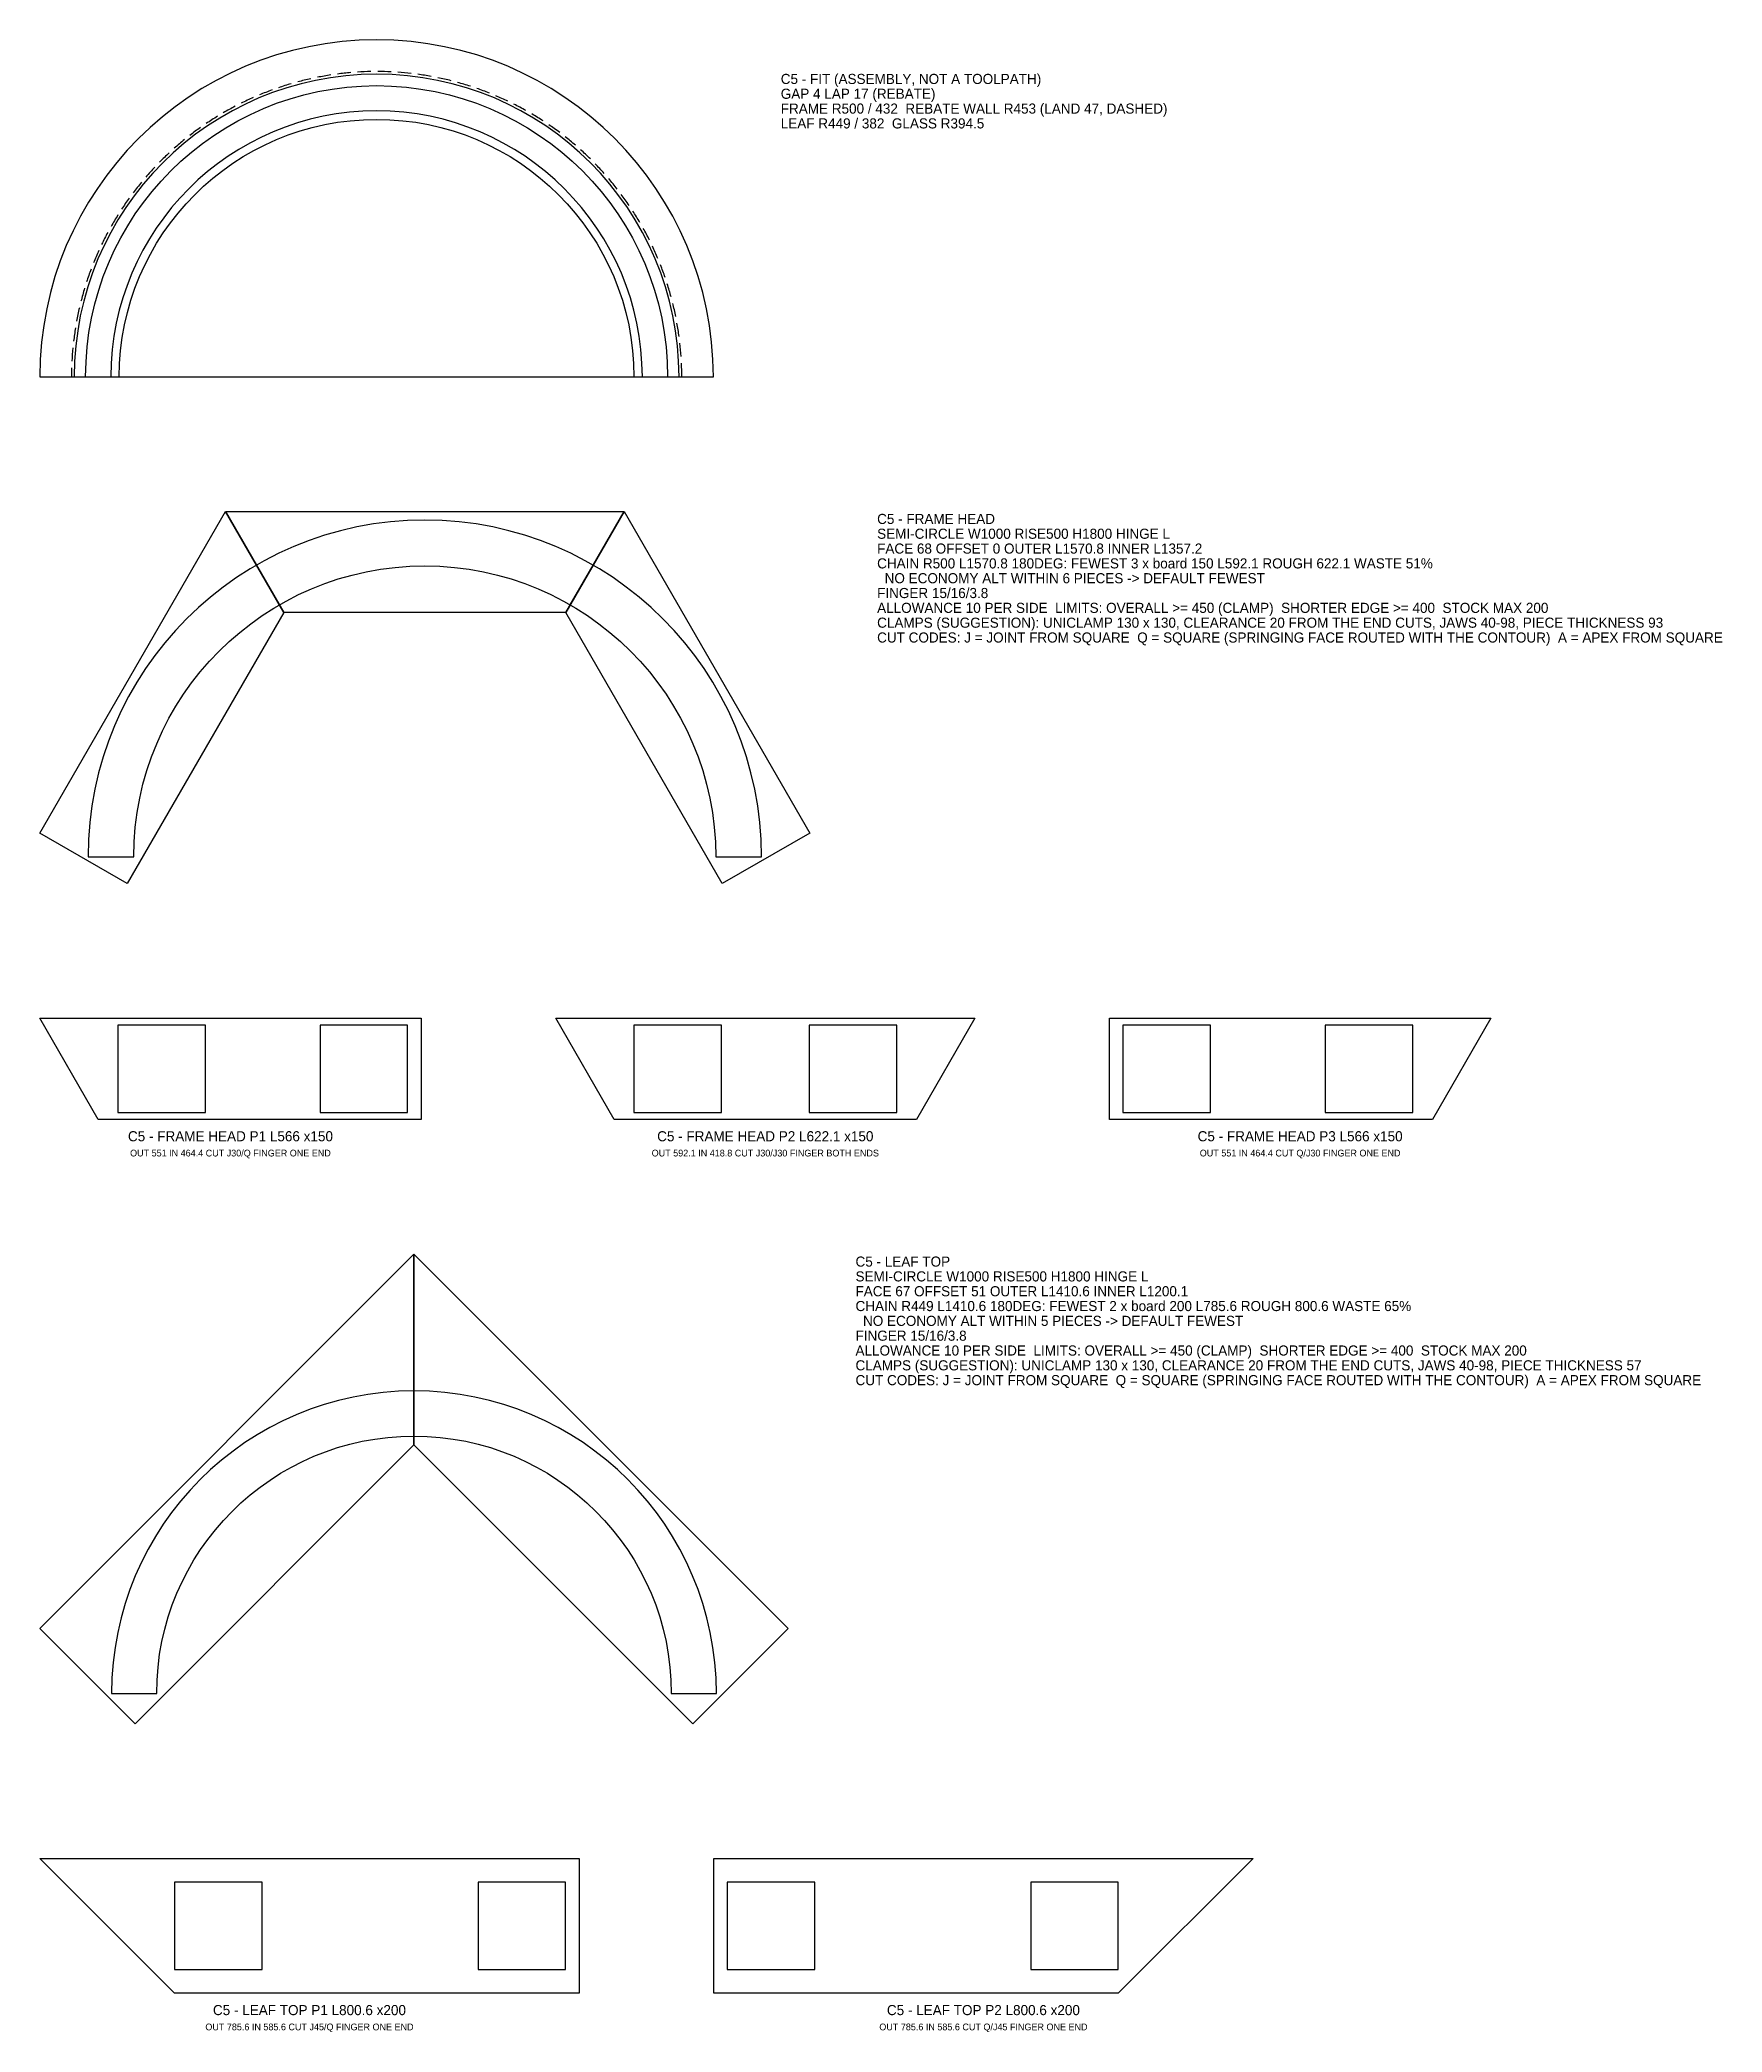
# Model space of a CAD drawing. Extents: x 0 to 2498, y -58 to 2899.
import ezdxf
from ezdxf.enums import TextEntityAlignment as Align

# ---------------------------------------------------------------- set-up
doc = ezdxf.new("R2010")
doc.units = 0
for name, color, linetype in [('ASSEMBLY', 8, 'CONTINUOUS'), ('CLAMPS', 3, 'CONTINUOUS'), ('CONTOUR', 7, 'CONTINUOUS'), ('FINGER', 1, 'CONTINUOUS'), ('FIT', 4, 'CONTINUOUS'), ('PIECES', 5, 'CONTINUOUS'), ('TEXT', 94, 'CONTINUOUS')]:
    doc.layers.add(name, color=color, linetype=linetype)

msp = doc.modelspace()

# ---------------------------------------------------------------- linework, layer by layer
at = {"layer": 'ASSEMBLY'}
for points in [[(362.115335, 2049.115199), (129.903811, 1646.913041), (0, 1721.913041), (275.512794, 2199.115199)], [(780.961432, 2049.115199), (362.115335, 2049.115199), (275.512794, 2199.115199), (867.563972, 2199.115199)], [(1013.172956, 1646.913041), (780.961432, 2049.115199), (867.563972, 2199.115199), (1143.076766, 1721.913041)], [(555.491684, 814.070328), (141.421356, 400), (0, 541.421356), (555.491684, 1096.913041)], [(969.562013, 400), (555.491684, 814.070328), (555.491684, 1096.913041), (1110.983369, 541.421356)]]:
    msp.add_lwpolyline(points, close=True, dxfattribs=at)
at = {"layer": 'CLAMPS'}
for points in [[(115.829038, 1306.913041), (245.829038, 1306.913041), (245.829038, 1436.913041), (115.829038, 1436.913041)], [(416.025589, 1306.913041), (546.025589, 1306.913041), (546.025589, 1436.913041), (416.025589, 1436.913041)], [(881.854627, 1306.913041), (1011.854627, 1306.913041), (1011.854627, 1436.913041), (881.854627, 1436.913041)], [(1142.247729, 1306.913041), (1272.247729, 1306.913041), (1272.247729, 1436.913041), (1142.247729, 1436.913041)], [(1608.076766, 1306.913041), (1738.076766, 1306.913041), (1738.076766, 1436.913041), (1608.076766, 1436.913041)], [(1908.273318, 1306.913041), (2038.273318, 1306.913041), (2038.273318, 1436.913041), (1908.273318, 1436.913041)], [(200, 35), (330, 35), (330, 165), (200, 165)], [(650.583874, 35), (780.583874, 35), (780.583874, 165), (650.583874, 165)], [(1020.583874, 35), (1150.583874, 35), (1150.583874, 165), (1020.583874, 165)], [(1471.167748, 35), (1601.167748, 35), (1601.167748, 165), (1471.167748, 165)]]:
    msp.add_lwpolyline(points, close=True, dxfattribs=at)
at = {"layer": 'CONTOUR'}
for points in [[(1071.538383, 1686.383839, 1), (71.538383, 1686.383839), (139.538383, 1686.383839, -1), (1003.538383, 1686.383839)], [(1004.491684, 444.929672, 1), (106.491684, 444.929672), (173.491684, 444.929672, -1), (937.491684, 444.929672)]]:
    msp.add_lwpolyline(points, format="xyb", close=True, dxfattribs=at)
at = {"layer": 'FINGER'}
for points in [[(355.538383, 2060.506813), (321.538383, 2119.39654)], [(787.538383, 2060.506813), (821.538383, 2119.39654)], [(555.491684, 826.929672), (555.491684, 893.929672)]]:
    msp.add_lwpolyline(points, dxfattribs=at)
at = {"layer": 'FIT'}
for points in [[(1000, 2399.115199, 1), (0, 2399.115199), (68, 2399.115199, -1), (932, 2399.115199)], [(949, 2399.115199, 1), (51, 2399.115199), (118, 2399.115199, -1), (882, 2399.115199)], [(894.5, 2399.115199, 1), (105.5, 2399.115199)]]:
    msp.add_lwpolyline(points, format="xyb", close=True, dxfattribs=at)
for points in [[(402.343416, 2841.463694, 0.011038), (382.915188, 2836.722496)], [(431.830682, 2846.956626, 0.011038), (412.131284, 2843.511518)], [(461.616813, 2850.486145, 0.011038), (441.732612, 2848.352231)], [(491.571222, 2852.036777, 0.011038), (471.589394, 2851.223413)], [(521.562585, 2851.601723, 0.011038), (501.570733, 2852.112476)], [(551.459414, 2849.182892, 0.011038), (531.545185, 2851.015521)], [(581.130636, 2844.790888, 0.011038), (561.381339, 2847.937359)], [(610.446168, 2838.444966, 0.011038), (590.948385, 2842.891484)], [(316.957643, 2813.487611, 0.011038), (298.847366, 2805.005107)], [(344.780715, 2824.692423, 0.011038), (326.148792, 2817.426993)], [(373.284294, 2834.031432, 0.011038), (354.212411, 2828.014929)], [(639.277484, 2830.172947, 0.011038), (620.116699, 2835.900018)], [(667.498185, 2820.011098, 0.011038), (648.758401, 2826.993614)], [(694.984545, 2808.00397, 0.011038), (676.74792, 2816.211318)], [(263.83743, 2785.685038, 0.011038), (247.006003, 2774.885125)], [(289.937061, 2800.466119, 0.011038), (272.427827, 2790.803731)], [(721.61606, 2794.204204, 0.011038), (703.962547, 2803.600402)], [(747.275972, 2778.672301, 0.011038), (730.282967, 2789.216153)], [(214.854184, 2751.110744, 0.011038), (199.596453, 2738.182609)], [(238.773176, 2769.209168, 0.011038), (222.693348, 2757.319081)], [(771.851784, 2761.476355, 0.011038), (755.593788, 2773.121637)], [(795.235752, 2742.691756, 0.011038), (779.784042, 2755.387412)], [(192.185321, 2731.469111, 0.011038), (177.816578, 2717.559609)], [(817.325357, 2722.400859, 0.011038), (802.747675, 2736.091229)], [(170.865969, 2710.370383, 0.011038), (157.449209, 2695.540494)], [(838.023753, 2700.692623, 0.011038), (824.384011, 2715.317686)], [(857.240195, 2677.66222, 0.011038), (844.598193, 2693.157858)], [(132.643345, 2664.177621, 0.011038), (121.302585, 2647.705761)], [(150.989596, 2687.907058, 0.011038), (138.583642, 2672.2218)], [(874.890436, 2653.41062, 0.011038), (863.301597, 2669.708897)], [(115.907647, 2639.286106, 0.011038), (105.681802, 2622.099858)], [(890.897093, 2628.044145, 0.011038), (880.412225, 2645.073607)], [(100.855876, 2613.34164, 0.011038), (91.789776, 2595.516353)], [(905.189991, 2601.674007, 0.011038), (895.855062, 2619.359994)], [(87.55402, 2586.45797, 0.011038), (79.687414, 2568.071792)], [(917.706468, 2574.415817, 0.011038), (909.562403, 2592.68079)], [(76.060398, 2558.752956, 0.011038), (69.427774, 2539.886496)], [(928.391648, 2546.389079, 0.011038), (921.474153, 2565.152962)], [(66.425399, 2530.348064, 0.011038), (61.055835, 2511.084035)], [(937.198687, 2517.716667, 0.011038), (931.538088, 2536.897195)], [(58.691264, 2501.367825, 0.011038), (54.608303, 2481.790684)], [(944.088972, 2488.524287, 0.011038), (939.710087, 2508.03737)], [(52.891902, 2471.939292, 0.011038), (50.113443, 2452.134869)], [(949.032296, 2458.939922, 0.011038), (945.954322, 2478.70001)], [(49.052738, 2442.191487, 0.011038), (47.590962, 2422.246607)], [(952.006986, 2429.093275, 0.011038), (950.243418, 2449.013738)], [(47.190603, 2412.254828, 0.007253), (47, 2399.115199)], [(953, 2399.115199, 0.011038), (952.558571, 2419.108702)]]:
    msp.add_lwpolyline(points, format="xyb", dxfattribs=at)
at = {"layer": 'PIECES'}
for points in [[(566.025589, 1296.913041), (86.60254, 1296.913041), (0, 1446.913041), (566.025589, 1446.913041)], [(1301.474226, 1296.913041), (852.628129, 1296.913041), (766.025589, 1446.913041), (1388.076766, 1446.913041)], [(2067.499815, 1296.913041), (1588.076766, 1296.913041), (1588.076766, 1446.913041), (2154.102355, 1446.913041)], [(800.583874, 0), (200, 0), (0, 200), (800.583874, 200)], [(1601.167748, 0), (1000.583874, 0), (1000.583874, 200), (1801.167748, 200)]]:
    msp.add_lwpolyline(points, close=True, dxfattribs=at)

# ---------------------------------------------------------------- texts
at = {"layer": 'TEXT'}
for s, p in [('C5 - FIT (ASSEMBLY, NOT A TOOLPATH)', (1100, 2833.612476)), ('GAP 4 LAP 17 (REBATE)', (1100, 2811.612476)), ('FRAME R500 / 432  REBATE WALL R453 (LAND 47, DASHED)', (1100, 2789.612476)), ('LEAF R449 / 382  GLASS R394.5', (1100, 2767.612476)), ('C5 - FRAME HEAD', (1243.076766, 2180.615199)), ('SEMI-CIRCLE W1000 RISE500 H1800 HINGE L', (1243.076766, 2158.615199)), ('CHAIN R500 L1570.8 180DEG: FEWEST 3 x board 150 L592.1 ROUGH 622.1 WASTE 51%', (1243.076766, 2114.615199)), ('FACE 68 OFFSET 0 OUTER L1570.8 INNER L1357.2', (1243.076766, 2136.615199)), ('  NO ECONOMY ALT WITHIN 6 PIECES -> DEFAULT FEWEST', (1243.076766, 2092.615199)), ('FINGER 15/16/3.8', (1243.076766, 2070.615199)), ('ALLOWANCE 10 PER SIDE  LIMITS: OVERALL >= 450 (CLAMP)  SHORTER EDGE >= 400  STOCK MAX 200', (1243.076766, 2048.615199)), ('CLAMPS (SUGGESTION): UNICLAMP 130 x 130, CLEARANCE 20 FROM THE END CUTS, JAWS 40-98, PIECE THICKNESS 93', (1243.076766, 2026.615199)), ('CUT CODES: J = JOINT FROM SQUARE  Q = SQUARE (SPRINGING FACE ROUTED WITH THE CONTOUR)  A = APEX FROM SQUARE', (1243.076766, 2004.615199)), ('SEMI-CIRCLE W1000 RISE500 H1800 HINGE L', (1210.983369, 1056.413041)), ('C5 - LEAF TOP', (1210.983369, 1078.413041)), ('FACE 67 OFFSET 51 OUTER L1410.6 INNER L1200.1', (1210.983369, 1034.413041)), ('CHAIN R449 L1410.6 180DEG: FEWEST 2 x board 200 L785.6 ROUGH 800.6 WASTE 65%', (1210.983369, 1012.413041)), ('  NO ECONOMY ALT WITHIN 5 PIECES -> DEFAULT FEWEST', (1210.983369, 990.413041)), ('FINGER 15/16/3.8', (1210.983369, 968.413041)), ('ALLOWANCE 10 PER SIDE  LIMITS: OVERALL >= 450 (CLAMP)  SHORTER EDGE >= 400  STOCK MAX 200', (1210.983369, 946.413041)), ('CLAMPS (SUGGESTION): UNICLAMP 130 x 130, CLEARANCE 20 FROM THE END CUTS, JAWS 40-98, PIECE THICKNESS 57', (1210.983369, 924.413041)), ('CUT CODES: J = JOINT FROM SQUARE  Q = SQUARE (SPRINGING FACE ROUTED WITH THE CONTOUR)  A = APEX FROM SQUARE', (1210.983369, 902.413041))]:
    msp.add_text(s, height=15, dxfattribs=at).set_placement(p)
for s, height, p in [('C5 - FRAME HEAD P1 L566 x150', 15, (283.012794, 1271.913041)), ('C5 - FRAME HEAD P2 L622.1 x150', 15, (1077.051178, 1271.913041)), ('C5 - FRAME HEAD P3 L566 x150', 15, (1871.089561, 1271.913041)), ('OUT 551 IN 464.4 CUT J30/Q FINGER ONE END', 10, (283.012794, 1246.913041)), ('OUT 592.1 IN 418.8 CUT J30/J30 FINGER BOTH ENDS', 10, (1077.051178, 1246.913041)), ('OUT 551 IN 464.4 CUT Q/J30 FINGER ONE END', 10, (1871.089561, 1246.913041)), ('C5 - LEAF TOP P1 L800.6 x200', 15, (400.291937, -25)), ('C5 - LEAF TOP P2 L800.6 x200', 15, (1400.875811, -25)), ('OUT 785.6 IN 585.6 CUT J45/Q FINGER ONE END', 10, (400.291937, -50)), ('OUT 785.6 IN 585.6 CUT Q/J45 FINGER ONE END', 10, (1400.875811, -50))]:
    msp.add_text(s, height=height, dxfattribs=at).set_placement(p, align=Align.MIDDLE_CENTER)

doc.saveas('drawing.dxf')
